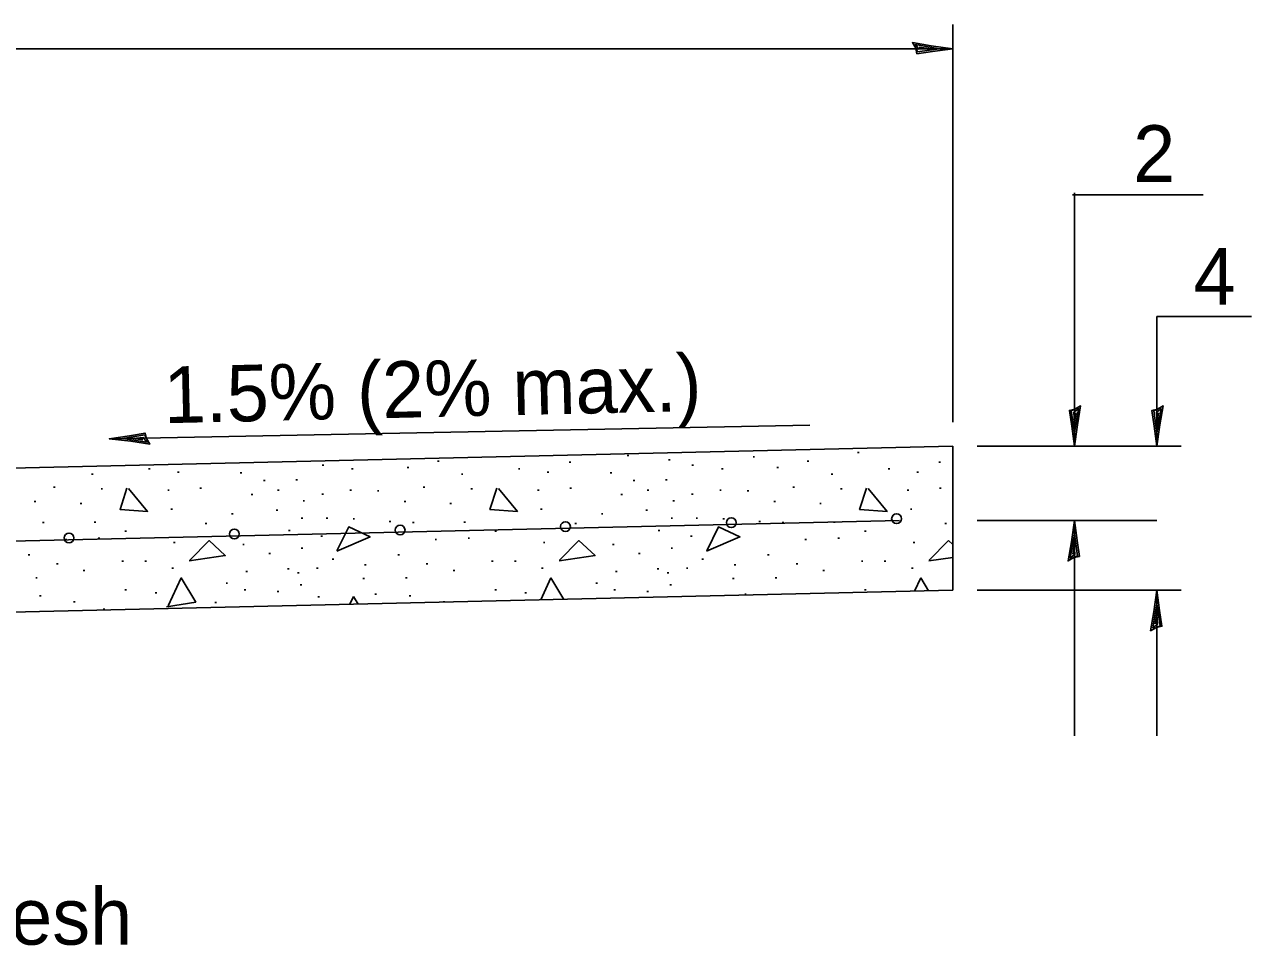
# Model space of a CAD drawing. Extents: x 0 to 2.83, y -0.1 to 1.83.
# Drawn here: x 0.9309 to 1.2346, y 0.8695 to 1.0974 of the extents above; entities that cross this region are included whole.
import ezdxf

# ---------------------------------------------------------------- set-up
doc = ezdxf.new("R2010")
doc.units = 0
for name, color, linetype in [('RD_Pr_Roadway_Dimensions', 7, 'Continuous'), ('RD_Pr_Roadway_Notes', 7, 'Continuous'), ('SH_General_Details', 7, 'Continuous')]:
    doc.layers.add(name, color=color, linetype=linetype)

msp = doc.modelspace()

# ---------------------------------------------------------------- linework, layer by layer
at = {"layer": 'RD_Pr_Roadway_Dimensions'}
for p, q in [((1.16069, 0.99905), (1.16069, 1.0974)), ((0.61313, 1.0914), (1.16069, 1.0914)), ((1.19029, 1.05525), (1.22271, 1.05525)), ((1.19079, 0.99305), (1.19079, 1.05577)), ((1.21122, 0.99305), (1.21122, 1.02519)), ((1.21122, 1.02519), (1.23463, 1.02519)), ((1.16669, 0.99305), (1.21722, 0.99305)), ((1.16669, 0.97469), (1.21122, 0.97469)), ((1.19079, 0.97469), (1.19079, 0.92141)), ((1.16669, 0.95741), (1.21722, 0.95741)), ((1.16669, 0.95741), (1.21122, 0.95741)), ((1.21122, 0.95741), (1.21122, 0.92141))]:
    msp.add_line(p, q, dxfattribs=at)
for points in [[(1.15151, 1.09154), (1.15182, 1.09017), (1.1557, 1.09076), (1.16069, 1.0914), (1.15536, 1.09213), (1.15069, 1.09295), (1.15151, 1.09154), (1.15192, 1.09063), (1.15734, 1.09141), (1.15142, 1.09245), (1.15229, 1.09128), (1.15478, 1.09144), (1.15239, 1.0918)], [(1.19093, 1.00223), (1.18956, 1.00192), (1.19015, 0.99804), (1.19079, 0.99305), (1.19152, 0.99838), (1.19234, 1.00305), (1.19093, 1.00223), (1.19002, 1.00182), (1.1908, 0.9964), (1.19184, 1.00232), (1.19067, 1.00145), (1.19083, 0.99896), (1.19119, 1.00136)], [(1.21136, 1.00223), (1.20999, 1.00192), (1.21058, 0.99804), (1.21122, 0.99305), (1.21195, 0.99838), (1.21277, 1.00305), (1.21136, 1.00223), (1.21045, 1.00182), (1.21123, 0.9964), (1.21227, 1.00232), (1.2111, 1.00145), (1.21126, 0.99896), (1.21162, 1.00136)], [(1.19066, 0.96551), (1.19203, 0.96581), (1.19144, 0.9697), (1.19079, 0.97469), (1.19006, 0.96936), (1.18924, 0.96469), (1.19066, 0.96551), (1.19156, 0.96592), (1.19078, 0.97133), (1.18974, 0.96541), (1.19091, 0.96629), (1.19075, 0.96877), (1.19039, 0.96638)], [(1.21109, 0.94823), (1.21246, 0.94853), (1.21187, 0.95242), (1.21122, 0.95741), (1.21049, 0.95208), (1.20967, 0.94741), (1.21109, 0.94823), (1.21199, 0.94864), (1.21121, 0.95405), (1.21017, 0.94813), (1.21134, 0.94901), (1.21118, 0.95149), (1.21082, 0.9491)]]:
    msp.add_lwpolyline(points, dxfattribs=at)
at = {"layer": 'RD_Pr_Roadway_Notes'}
msp.add_line((0.95185, 0.9949), (1.12526, 0.99824), dxfattribs=at)
msp.add_lwpolyline([(0.96103, 0.99495), (0.9607, 0.99631), (0.95683, 0.99565), (0.95185, 0.9949), (0.9572, 0.99427), (0.96188, 0.99354), (0.96103, 0.99495), (0.96061, 0.99584), (0.95521, 0.99496), (0.96115, 0.99403), (0.96025, 0.99518), (0.95777, 0.99498), (0.96017, 0.99466)], dxfattribs=at)
at = {"layer": 'SH_General_Details'}
for p, q in [((0.67469, 0.98182), (1.16069, 0.99305)), ((1.08004, 0.99076), (1.08044, 0.99076)), ((1.11123, 0.99041), (1.11163, 0.99041)), ((1.13711, 0.99153), (1.13751, 0.99153)), ((1.16069, 0.99305), (1.16069, 0.95741)), ((0.96158, 0.98749), (0.96198, 0.98749)), ((1.00454, 0.98835), (1.00494, 0.98835)), ((1.01185, 0.98749), (1.01225, 0.98749)), ((1.02561, 0.98783), (1.02601, 0.98783)), ((1.03309, 0.98938), (1.03349, 0.98938)), ((1.05313, 0.98749), (1.05353, 0.98749)), ((1.06568, 0.98912), (1.06608, 0.98912)), ((1.09033, 0.98973), (1.09073, 0.98973)), ((1.09609, 0.98835), (1.09649, 0.98835)), ((1.1034, 0.98749), (1.1038, 0.98749)), ((1.11716, 0.98783), (1.11756, 0.98783)), ((1.12464, 0.98938), (1.12504, 0.98938)), ((1.14467, 0.98749), (1.14507, 0.98749)), ((1.15723, 0.98912), (1.15763, 0.98912)), ((0.94748, 0.98611), (0.94788, 0.98611)), ((0.96872, 0.98663), (0.96912, 0.98663)), ((0.98428, 0.98646), (0.98468, 0.98646)), ((0.99004, 0.98457), (0.99044, 0.98457)), ((0.99804, 0.98474), (0.99844, 0.98474)), ((1.03902, 0.98611), (1.03942, 0.98611)), ((1.06026, 0.98663), (1.06066, 0.98663)), ((1.07583, 0.98646), (1.07623, 0.98646)), ((1.08159, 0.98457), (1.08199, 0.98457)), ((1.08959, 0.98474), (1.08999, 0.98474)), ((1.13057, 0.98611), (1.13097, 0.98611)), ((1.15181, 0.98663), (1.15221, 0.98663)), ((0.93802, 0.98293), (0.93842, 0.98293)), ((0.9498, 0.9825), (0.9502, 0.9825)), ((0.96631, 0.98216), (0.96671, 0.98216)), ((0.9743, 0.98267), (0.9747, 0.98267)), ((0.99348, 0.98216), (0.99388, 0.98216)), ((1.00446, 0.98121), (1.00486, 0.98121)), ((1.01142, 0.98216), (1.01182, 0.98216)), ((1.01822, 0.98199), (1.01862, 0.98199)), ((1.02957, 0.98293), (1.02997, 0.98293)), ((1.04135, 0.9825), (1.04175, 0.9825)), ((1.05786, 0.98216), (1.05826, 0.98216)), ((1.06585, 0.98267), (1.06625, 0.98267)), ((1.08503, 0.98216), (1.08543, 0.98216)), ((1.09601, 0.98121), (1.09641, 0.98121)), ((1.10297, 0.98216), (1.10337, 0.98216)), ((1.10976, 0.98199), (1.11016, 0.98199)), ((1.12111, 0.98293), (1.12151, 0.98293)), ((1.13289, 0.9825), (1.13329, 0.9825)), ((1.1494, 0.98216), (1.1498, 0.98216)), ((1.1574, 0.98267), (1.1578, 0.98267)), ((0.93329, 0.97941), (0.93369, 0.97941)), ((0.94464, 0.97889), (0.94504, 0.97889)), ((0.98695, 0.98113), (0.98735, 0.98113)), ((0.99981, 0.97958), (1.00021, 0.97958)), ((1.02484, 0.97941), (1.02524, 0.97941)), ((1.03619, 0.97889), (1.03659, 0.97889)), ((1.07849, 0.98113), (1.07889, 0.98113)), ((1.09136, 0.97958), (1.09176, 0.97958)), ((1.11638, 0.97941), (1.11678, 0.97941)), ((1.12773, 0.97889), (1.12813, 0.97889)), ((0.96708, 0.97752), (0.96748, 0.97752)), ((0.98213, 0.97631), (0.98253, 0.97631)), ((0.99314, 0.97726), (0.99354, 0.97726)), ((0.99938, 0.97528), (0.99978, 0.97528)), ((1.00558, 0.97528), (1.00598, 0.97528)), ((1.0122, 0.97511), (1.0126, 0.97511)), ((1.05863, 0.97752), (1.05903, 0.97752)), ((1.07368, 0.97631), (1.07408, 0.97631)), ((1.08468, 0.97726), (1.08508, 0.97726)), ((1.09093, 0.97528), (1.09133, 0.97528)), ((1.09712, 0.97528), (1.09752, 0.97528)), ((1.10374, 0.97511), (1.10414, 0.97511)), ((1.15018, 0.97752), (1.15058, 0.97752)), ((1.14752, 0.97469), (0.66595, 0.96356)), ((0.93535, 0.97416), (0.93575, 0.97416)), ((0.94808, 0.97425), (0.94848, 0.97425)), ((0.97559, 0.9739), (0.97599, 0.9739)), ((0.99623, 0.97218), (0.99663, 0.97218)), ((1.02114, 0.97442), (1.02154, 0.97442)), ((1.0269, 0.97416), (1.0273, 0.97416)), ((1.03963, 0.97425), (1.04003, 0.97425)), ((1.06714, 0.9739), (1.06754, 0.9739)), ((1.08778, 0.97218), (1.08818, 0.97218)), ((1.11269, 0.97442), (1.11309, 0.97442)), ((1.11845, 0.97416), (1.11885, 0.97416)), ((1.13117, 0.97425), (1.13157, 0.97425)), ((1.15869, 0.9739), (1.15909, 0.9739)), ((0.94094, 0.96995), (0.94134, 0.96995)), ((0.94911, 0.97029), (0.94951, 0.97029)), ((0.95573, 0.97201), (0.95613, 0.97201)), ((0.96777, 0.96926), (0.96817, 0.96926)), ((1.0042, 0.97081), (1.0046, 0.97081)), ((1.03249, 0.96995), (1.03289, 0.96995)), ((1.04066, 0.97029), (1.04106, 0.97029)), ((1.04728, 0.97201), (1.04768, 0.97201)), ((1.05932, 0.96926), (1.05972, 0.96926)), ((1.09575, 0.97081), (1.09615, 0.97081)), ((1.12404, 0.96995), (1.12444, 0.96995)), ((1.13221, 0.97029), (1.13261, 0.97029)), ((1.13883, 0.97201), (1.13923, 0.97201)), ((1.15087, 0.96926), (1.15127, 0.96926)), ((0.93174, 0.96616), (0.93214, 0.96616)), ((0.98488, 0.96874), (0.98528, 0.96874)), ((0.99133, 0.96651), (0.99173, 0.96651)), ((0.99938, 0.9678), (0.99978, 0.9678)), ((1.02329, 0.96616), (1.02369, 0.96616)), ((1.07643, 0.96874), (1.07683, 0.96874)), ((1.08288, 0.96651), (1.08328, 0.96651)), ((1.09093, 0.9678), (1.09133, 0.9678)), ((1.11484, 0.96616), (1.11524, 0.96616)), ((0.93879, 0.96393), (0.93919, 0.96393)), ((0.95496, 0.96462), (0.95536, 0.96462)), ((0.96063, 0.96462), (0.96103, 0.96462)), ((1.00704, 0.96513), (1.00744, 0.96513)), ((1.01503, 0.96367), (1.01543, 0.96367)), ((1.03034, 0.96393), (1.03074, 0.96393)), ((1.04651, 0.96462), (1.04691, 0.96462)), ((1.05218, 0.96462), (1.05258, 0.96462)), ((1.09859, 0.96513), (1.09899, 0.96513)), ((1.10658, 0.96367), (1.10698, 0.96367)), ((1.12189, 0.96393), (1.12229, 0.96393)), ((1.13805, 0.96462), (1.13845, 0.96462)), ((1.14373, 0.96462), (1.14413, 0.96462)), ((0.93363, 0.96049), (0.93403, 0.96049)), ((0.94541, 0.9623), (0.94581, 0.9623)), ((0.96734, 0.9629), (0.96774, 0.9629)), ((0.98566, 0.96204), (0.98606, 0.96204)), ((0.99597, 0.96273), (0.99637, 0.96273)), ((0.99844, 0.96169), (0.99884, 0.96169)), ((1.00317, 0.9629), (1.00357, 0.9629)), ((1.0146, 0.96035), (1.015, 0.96035)), ((1.02518, 0.96049), (1.02558, 0.96049)), ((1.03696, 0.9623), (1.03736, 0.9623)), ((1.05889, 0.9629), (1.05929, 0.9629)), ((1.0772, 0.96204), (1.0776, 0.96204)), ((1.08752, 0.96273), (1.08792, 0.96273)), ((1.08999, 0.96169), (1.09039, 0.96169)), ((1.09472, 0.9629), (1.09512, 0.9629)), ((1.10615, 0.96035), (1.10655, 0.96035)), ((1.11673, 0.96049), (1.11713, 0.96049)), ((1.12851, 0.9623), (1.12891, 0.9623)), ((1.15044, 0.9629), (1.15084, 0.9629)), ((1.16069, 0.95741), (0.73777, 0.94758)), ((0.95573, 0.95751), (0.95613, 0.95751)), ((0.98075, 0.95914), (0.98115, 0.95914)), ((0.98523, 0.95751), (0.98563, 0.95751)), ((0.99339, 0.95708), (0.99379, 0.95708)), ((0.99913, 0.9588), (0.99953, 0.9588)), ((1.04728, 0.95751), (1.04768, 0.95751)), ((1.0723, 0.95914), (1.0727, 0.95914)), ((1.07677, 0.95751), (1.07717, 0.95751)), ((1.08494, 0.95708), (1.08534, 0.95708)), ((1.09067, 0.9588), (1.09107, 0.9588)), ((1.13883, 0.95751), (1.13923, 0.95751)), ((0.93458, 0.95605), (0.93498, 0.95605)), ((0.94301, 0.95459), (0.94341, 0.95459)), ((0.96321, 0.95682), (0.96361, 0.95682)), ((0.978, 0.95442), (0.9784, 0.95442)), ((1.00351, 0.95579), (1.00391, 0.95579)), ((1.01761, 0.95648), (1.01801, 0.95648)), ((1.02613, 0.95605), (1.02653, 0.95605)), ((1.03455, 0.95459), (1.03495, 0.95459)), ((1.05476, 0.95682), (1.05516, 0.95682)), ((1.10916, 0.95648), (1.10956, 0.95648)), ((0.95031, 0.9527), (0.95071, 0.9527))]:
    msp.add_line(p, q, dxfattribs=at)
for points in [[(0.95663, 0.98262), (0.96134, 0.97691), (0.95453, 0.97742), (0.95623, 0.98272)], [(1.04818, 0.98262), (1.05288, 0.97691), (1.04607, 0.97742), (1.04778, 0.98272)], [(1.13972, 0.98262), (1.14443, 0.97691), (1.13762, 0.97742), (1.13932, 0.98272)], [(1.00822, 0.9672), (1.01112, 0.97311), (1.01643, 0.97061), (1.00816, 0.96708)], [(1.09977, 0.9672), (1.10267, 0.97311), (1.10798, 0.97061), (1.0997, 0.96708)], [(0.97175, 0.9649), (0.97656, 0.9697), (0.98056, 0.966), (0.97166, 0.9647)], [(1.0633, 0.9649), (1.06811, 0.9697), (1.07211, 0.966), (1.06321, 0.9647)], [(1.15485, 0.9649), (1.15965, 0.9697)], [(1.15965, 0.9697), (1.16069, 0.96874)], [(1.16069, 0.96556), (1.15476, 0.9647)], [(0.96644, 0.95358), (0.96965, 0.96049), (0.97325, 0.95448), (0.96604, 0.95328)], [(1.05867, 0.95504), (1.0612, 0.96049)], [(1.0612, 0.96049), (1.06439, 0.95517)], [(1.15121, 0.95719), (1.15274, 0.96049)], [(1.15274, 0.96049), (1.15468, 0.95727)], [(1.01139, 0.95394), (1.01233, 0.95588)], [(1.01233, 0.95588), (1.01349, 0.95399)]]:
    msp.add_lwpolyline(points, dxfattribs=at)
for centre in [(1.10583, 0.97415), (1.14676, 0.97512), (0.98282, 0.97134), (1.02386, 0.97231), (1.06479, 0.97318), (0.94189, 0.97037)]:
    msp.add_circle(centre, 0.00121, dxfattribs=at)

# ---------------------------------------------------------------- texts
at = {"layer": 'RD_Pr_Roadway_Dimensions'}
for s, p in [('2', (1.20534, 1.05848)), ('4', (1.22027, 1.02812))]:
    msp.add_text(s, height=0.014, dxfattribs=at).set_placement(p)
at = {"layer": 'RD_Pr_Roadway_Notes'}
msp.add_text('1.5% (2% max.)', height=0.014, rotation=1.3239, dxfattribs=at).set_placement((0.96546, 0.99874))
msp.add_text('steel wire mesh', height=0.014, dxfattribs=at).set_placement((0.82745, 0.86972))

doc.saveas('drawing.dxf')
